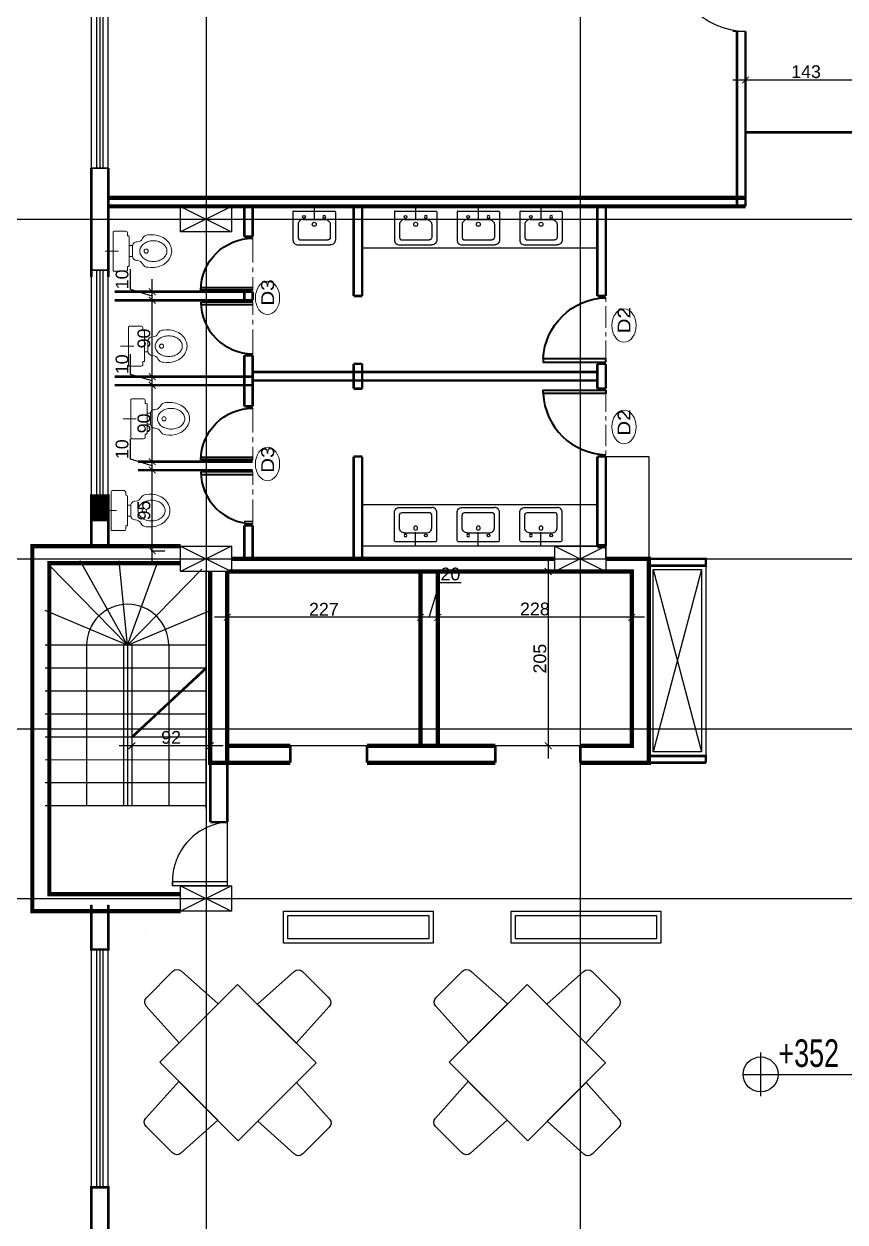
# Model space of a CAD drawing. Extents: x 250879 to 348495, y -51522 to -9360.
# Drawn here: x 311917 to 312884, y -42553 to -41142 of the extents above; entities that cross this region are included whole.
import ezdxf

# ---------------------------------------------------------------- set-up
doc = ezdxf.new("R2010")
doc.units = 0
doc.linetypes.add('CENTER', pattern=[50.800000000000004, 31.75, -6.349999999999999, 6.349999999999999, -6.349999999999999])
doc.layers.get('0').update_dxf_attribs({"linetype": 'CONTINUOUS'})
doc.layers.get('DEFPOINTS').update_dxf_attribs({"color": 9, "linetype": 'CONTINUOUS'})
for name, color, linetype, lineweight in [('A-Axis', 1, 'CENTER', 9), ('A-Door', 5, 'CONTINUOUS', 15), ('A-text finishing', 6, 'CONTINUOUS', 13), ('FURN', 126, 'CONTINUOUS', 9), ('SECTION-ar', 131, 'CONTINUOUS', 40)]:
    doc.layers.add(name, color=color, linetype=linetype, lineweight=lineweight)
for name, color, linetype in [('AXIS', 1, 'CONTINUOUS'), ('COLUMN', 5, 'CONTINUOUS'), ('elevat', 4, 'CONTINUOUS'), ('FURNITURE', 4, 'CONTINUOUS'), ('HATCH', 8, 'CONTINUOUS'), ('TEXT', 3, 'CONTINUOUS'), ('WALL', 7, 'CONTINUOUS'), ('WALL1', 2, 'CONTINUOUS')]:
    doc.layers.add(name, color=color, linetype=linetype)
doc.styles.add('ARIAL', font='BOD_CR.TTF', dxfattribs={"width": 1.199999999999999})
doc.styles.get("Standard").update_dxf_attribs({"font": 'sanss___.ttf', "height": 15})
doc.dimstyles.new('STANDARD$0', dxfattribs={"dimscale": 0, "dimtxt": 12, "dimasz": 8, "dimexe": 15, "dimexo": 0.0625, "dimgap": 2, "dimtad": 1, "dimdec": 0, "dimzin": 0, "dimdsep": 46, "dimtxsty": 'Standard', "dimblk1": 'ARCHTICK', "dimblk2": 'ARCHTICK', "dimsah": 1, "dimcen": 0.09, "dimdle": 15, "dimclrd": 3, "dimclre": 3, "dimclrt": 3, "dimazin": 0, "dimtfac": 1, "dimtdec": 0, "dimtofl": 0, "dimtmove": 1, "dimatfit": 3, "dimldrblk": 'ARCHTICK', "dimfxl": 1.045499999999997, "dimfxlon": 1, "dimtolj": 1, "dimtzin": 0, "dimarcsym": 0})

# ---------------------------------------------------------------- blocks, each defined once
blk = doc.blocks.new('COLUMN')
at = {"layer": 'AXIS'}
for p, q in [((236924.6994773077, -9644.256519553426), (236984.6994773077, -9674.256519553426)), ((236984.6994773077, -9644.256519553426), (236924.6994773077, -9674.256519553426))]:
    blk.add_line(p, q, dxfattribs=at)
at = {"layer": 'COLUMN'}
blk.add_lwpolyline([(236924.6994773077, -9644.256519553426), (236984.6994773077, -9644.256519553426), (236984.6994773077, -9674.256519553426), (236924.6994773077, -9674.256519553426)], close=True, dxfattribs=at)
blk = doc.blocks.new('AXISG')
at = {"layer": 'AXIS'}
for p, q in [((305954.8837600994, -19949.16446858895), (305954.8837600994, -23524.12586554483)), ((306395.3606382518, -19949.16446858895), (306395.3606382518, -23531.69156735711)), ((305610.044087238, -21092.8329642961), (307936.9012656476, -21092.8329642961)), ((305595.8120795863, -21492.8329642961), (307936.9012656476, -21492.8329642961)), ((305587.5163161242, -21892.8329642961), (307936.9012656476, -21892.8329642961))]:
    blk.add_line(p, q, dxfattribs=at)
at = {"layer": 'WALL', "linetype": 'Continuous'}
for p in [(69000.18428279168, -11433.57644474268), (69000.18428279168, -11833.57644474268), (69440.66116094415, -11833.57644474268), (69000.18428279168, -12233.57644474268)]:
    blk.add_blockref('COLUMN', p, dxfattribs=at)
blk = doc.blocks.new('_ARCHTICK')
at = {"color": 0, "linetype": 'ByBlock', "const_width": 0.15}
blk.add_lwpolyline([(-0.5, -0.5), (0.5, 0.5)], dxfattribs=at)
blk = doc.blocks.new('*D1687')
at = {"layer": 'DEFPOINTS', "color": 0, "linetype": 'Continuous', "ltscale": 3, "transparency": 16777216}
for p in [(312524.2857643791, -41786.99816644875), (312534.3328346764, -41992.08045958171), (312551.3930123437, -41992.08045958171)]:
    blk.add_point(p, dxfattribs=at)
at = {"layer": 'WALL', "color": 3, "linetype": 'Continuous', "lineweight": -2, "ltscale": 3, "transparency": 16777216}
for p, q in [((312534.3328346764, -41771.99816644875), (312534.3328346764, -42007.08045958171)), ((312524.3482643791, -41786.99816644875), (312549.3328346764, -41786.99816644875)), ((312544.3328346764, -41992.08045958171), (312519.3328346764, -41992.08045958171))]:
    blk.add_line(p, q, dxfattribs=at)
at = {"layer": 'WALL', "color": 3, "linetype": 'Continuous', "lineweight": -2, "ltscale": 3, "transparency": 16777216, "xscale": 8, "yscale": 8, "zscale": 8}
for p, rotation in [((312534.3328346764, -41786.99816644875), 90), ((312534.3328346764, -41992.08045958171), 270)]:
    blk.add_blockref('_ARCHTICK', p, dxfattribs=dict(at, rotation=rotation))
at = {"layer": 'WALL', "color": 3, "linetype": 'Continuous', "ltscale": 3, "transparency": 16777216, "insert": (312524.6064972279, -41889.53931301518), "char_height": 15, "attachment_point": 5, "rotation": 90}
blk.add_mtext('\\A1;205', dxfattribs=at)
blk = doc.blocks.new('*D1688')
at = {"layer": 'DEFPOINTS', "color": 0, "linetype": 'Continuous', "transparency": 16777216}
for p in [(312404.5775987306, -41835.06325560746), (312404.5775987306, -41840.87750894817), (312632.7117991966, -41835.06325560746)]:
    blk.add_point(p, dxfattribs=at)
at = {"layer": 'WALL', "color": 3, "linetype": 'Continuous', "lineweight": -2, "transparency": 16777216}
for p, q in [((312647.7117991966, -41840.87750894817), (312389.5775987306, -41840.87750894817)), ((312404.5775987306, -41839.83200894817), (312404.5775987306, -41855.87750894817)), ((312632.7117991966, -41839.83200894817), (312632.7117991966, -41855.87750894817))]:
    blk.add_line(p, q, dxfattribs=at)
at = {"layer": 'WALL', "color": 3, "linetype": 'Continuous', "lineweight": -2, "transparency": 16777216, "xscale": 8, "yscale": 8, "zscale": 8, "rotation": 180}
blk.add_blockref('_ARCHTICK', (312404.5775987306, -41840.87750894817), dxfattribs=at)
at = {"layer": 'WALL', "color": 3, "linetype": 'Continuous', "lineweight": -2, "transparency": 16777216, "xscale": 8, "yscale": 8, "zscale": 8}
blk.add_blockref('_ARCHTICK', (312632.7117991966, -41840.87750894817), dxfattribs=at)
at = {"layer": 'WALL', "color": 3, "linetype": 'Continuous', "transparency": 16777216, "insert": (312518.6446989636, -41831.15117149961), "char_height": 15, "attachment_point": 5}
blk.add_mtext('\\A1;228', dxfattribs=at)
blk = doc.blocks.new('*D1689')
at = {"layer": 'DEFPOINTS', "color": 0, "linetype": 'Continuous', "transparency": 16777216}
for p in [(312384.084517496, -41840.87750894817), (312404.5775987306, -41835.06325560746), (312384.084517496, -41861.36270204206)]:
    blk.add_point(p, dxfattribs=at)
at = {"layer": 'WALL', "color": 3, "linetype": 'Continuous', "lineweight": -2, "transparency": 16777216}
for p, q in [((312394.3310581133, -41840.87750894817), (312406.684761817, -41799.69849660249)), ((312406.684761817, -41799.69849660249), (312431.8781774549, -41799.69849660249)), ((312384.084517496, -41841.92300894817), (312384.084517496, -41825.87750894817)), ((312419.5775987306, -41840.87750894817), (312369.084517496, -41840.87750894817)), ((312404.5775987306, -41839.83200894817), (312404.5775987306, -41855.87750894817))]:
    blk.add_line(p, q, dxfattribs=at)
at = {"layer": 'WALL', "color": 3, "linetype": 'Continuous', "lineweight": -2, "transparency": 16777216, "xscale": 8, "yscale": 8, "zscale": 8, "rotation": 180}
blk.add_blockref('_ARCHTICK', (312384.084517496, -41840.87750894817), dxfattribs=at)
at = {"layer": 'WALL', "color": 3, "linetype": 'Continuous', "lineweight": -2, "transparency": 16777216, "xscale": 8, "yscale": 8, "zscale": 8}
blk.add_blockref('_ARCHTICK', (312404.5775987306, -41840.87750894817), dxfattribs=at)
at = {"layer": 'WALL', "color": 3, "linetype": 'Continuous', "transparency": 16777216, "insert": (312419.2814696359, -41789.97215915393), "char_height": 15, "attachment_point": 5}
blk.add_mtext('\\A1;20', dxfattribs=at)
blk = doc.blocks.new('*D1690')
at = {"layer": 'DEFPOINTS', "color": 0, "linetype": 'Continuous', "transparency": 16777216}
for p in [(312156.6491085848, -41840.87750894817), (312156.6491085848, -41846.65548448552), (312384.084517496, -41861.36270204206)]:
    blk.add_point(p, dxfattribs=at)
at = {"layer": 'WALL', "color": 3, "linetype": 'Continuous', "lineweight": -2, "transparency": 16777216}
for p, q in [((312156.6491085848, -41841.92300894817), (312156.6491085848, -41825.87750894817)), ((312384.084517496, -41841.92300894817), (312384.084517496, -41825.87750894817)), ((312399.084517496, -41840.87750894817), (312141.6491085848, -41840.87750894817))]:
    blk.add_line(p, q, dxfattribs=at)
at = {"layer": 'WALL', "color": 3, "linetype": 'Continuous', "lineweight": -2, "transparency": 16777216, "xscale": 8, "yscale": 8, "zscale": 8, "rotation": 180}
blk.add_blockref('_ARCHTICK', (312156.6491085848, -41840.87750894817), dxfattribs=at)
at = {"layer": 'WALL', "color": 3, "linetype": 'Continuous', "lineweight": -2, "transparency": 16777216, "xscale": 8, "yscale": 8, "zscale": 8}
blk.add_blockref('_ARCHTICK', (312384.084517496, -41840.87750894817), dxfattribs=at)
at = {"layer": 'WALL', "color": 3, "linetype": 'Continuous', "transparency": 16777216, "insert": (312270.3668130404, -41831.37750894817), "char_height": 15, "attachment_point": 5}
blk.add_mtext('\\A1;227', dxfattribs=at)
blk = doc.blocks.new('*D1691')
at = {"layer": 'DEFPOINTS', "color": 0, "linetype": 'Continuous', "transparency": 16777216}
for p in [(312044.433547564, -41972.08045958171), (312044.433547564, -41992.08045958171), (312136.6491085848, -41992.08045958171)]:
    blk.add_point(p, dxfattribs=at)
at = {"layer": 'WALL', "color": 3, "linetype": 'Continuous', "lineweight": -2, "transparency": 16777216}
for p, q in [((312136.6491085848, -41992.08045958171), (312136.6491085848, -41977.08045958171)), ((312151.6491085848, -41992.08045958171), (312029.433547564, -41992.08045958171)), ((312044.433547564, -41991.03495958171), (312044.433547564, -42007.08045958171))]:
    blk.add_line(p, q, dxfattribs=at)
at = {"layer": 'WALL', "color": 3, "linetype": 'Continuous', "lineweight": -2, "transparency": 16777216, "xscale": 8, "yscale": 8, "zscale": 8, "rotation": 180}
blk.add_blockref('_ARCHTICK', (312044.433547564, -41992.08045958171), dxfattribs=at)
at = {"layer": 'WALL', "color": 3, "linetype": 'Continuous', "lineweight": -2, "transparency": 16777216, "xscale": 8, "yscale": 8, "zscale": 8}
blk.add_blockref('_ARCHTICK', (312136.6491085848, -41992.08045958171), dxfattribs=at)
at = {"layer": 'WALL', "color": 3, "linetype": 'Continuous', "transparency": 16777216, "insert": (312090.5413280744, -41982.35412213315), "char_height": 15, "attachment_point": 5}
blk.add_mtext('\\A1;92', dxfattribs=at)
blk = doc.blocks.new('*D1730')
at = {"layer": 'DEFPOINTS', "color": 0, "linetype": 'Continuous', "transparency": 16777216}
for p in [(312068.3409010737, -41667.54507525704), (312073.4506866178, -41667.54507525704), (312066.6223079566, -41762.54507525698)]:
    blk.add_point(p, dxfattribs=at)
at = {"layer": 'WALL', "color": 3, "linetype": 'Continuous', "lineweight": -2, "transparency": 16777216}
for p, q in [((312068.3409010737, -41777.54507525698), (312068.3409010737, -41652.54507525704)), ((312069.3864010737, -41667.54507525704), (312053.3409010737, -41667.54507525704)), ((312067.2954010736, -41762.54507525698), (312083.3409010737, -41762.54507525698))]:
    blk.add_line(p, q, dxfattribs=at)
at = {"layer": 'WALL', "color": 3, "linetype": 'Continuous', "lineweight": -2, "transparency": 16777216, "xscale": 8, "yscale": 8, "zscale": 8}
for p, rotation in [((312068.3409010737, -41667.54507525704), 90), ((312068.3409010737, -41762.54507525698), 270)]:
    blk.add_blockref('_ARCHTICK', p, dxfattribs=dict(at, rotation=rotation))
at = {"layer": 'WALL', "color": 3, "linetype": 'Continuous', "transparency": 16777216, "insert": (312058.6145636251, -41715.04507525696), "char_height": 15, "attachment_point": 5, "rotation": 90}
blk.add_mtext('\\A1;95', dxfattribs=at)
blk = doc.blocks.new('*D1731')
at = {"layer": 'DEFPOINTS', "color": 0, "linetype": 'Continuous', "transparency": 16777216}
for p in [(312068.3409010737, -41657.54507525704), (312105.4176286754, -41657.54507525704), (312073.4506866178, -41667.54507525704)]:
    blk.add_point(p, dxfattribs=at)
at = {"layer": 'WALL', "color": 3, "linetype": 'Continuous', "lineweight": -2, "transparency": 16777216}
for p, q in [((312042.6145636251, -41654.82717402247), (312042.6145636251, -41631.05351147104)), ((312068.3409010737, -41682.54507525704), (312068.3409010737, -41642.54507525704)), ((312068.3409010737, -41662.54507525704), (312042.6145636251, -41654.82717402247)), ((312069.3864010737, -41657.54507525704), (312053.3409010737, -41657.54507525704)), ((312069.3864010737, -41667.54507525704), (312053.3409010737, -41667.54507525704))]:
    blk.add_line(p, q, dxfattribs=at)
at = {"layer": 'WALL', "color": 3, "linetype": 'Continuous', "lineweight": -2, "transparency": 16777216, "xscale": 8, "yscale": 8, "zscale": 8}
for p, rotation in [((312068.3409010737, -41657.54507525704), 90), ((312068.3409010737, -41667.54507525704), 270)]:
    blk.add_blockref('_ARCHTICK', p, dxfattribs=dict(at, rotation=rotation))
at = {"layer": 'WALL', "color": 3, "linetype": 'Continuous', "transparency": 16777216, "insert": (312032.8882261765, -41642.9403427467), "char_height": 15, "attachment_point": 5, "rotation": 90}
blk.add_mtext('\\A1;10', dxfattribs=at)
blk = doc.blocks.new('*D1732')
at = {"layer": 'DEFPOINTS', "color": 0, "linetype": 'Continuous', "transparency": 16777216}
for p in [(312068.3409010737, -41567.54507525704), (312094.5017038727, -41567.54507525704), (312105.4176286754, -41657.54507525704)]:
    blk.add_point(p, dxfattribs=at)
at = {"layer": 'WALL', "color": 3, "linetype": 'Continuous', "lineweight": -2, "transparency": 16777216}
for p, q in [((312068.3409010737, -41672.54507525704), (312068.3409010737, -41552.54507525704)), ((312069.3864010737, -41567.54507525704), (312053.3409010737, -41567.54507525704)), ((312069.3864010737, -41657.54507525704), (312053.3409010737, -41657.54507525704))]:
    blk.add_line(p, q, dxfattribs=at)
at = {"layer": 'WALL', "color": 3, "linetype": 'Continuous', "lineweight": -2, "transparency": 16777216, "xscale": 8, "yscale": 8, "zscale": 8}
for p, rotation in [((312068.3409010737, -41567.54507525704), 90), ((312068.3409010737, -41657.54507525704), 270)]:
    blk.add_blockref('_ARCHTICK', p, dxfattribs=dict(at, rotation=rotation))
at = {"layer": 'WALL', "color": 3, "linetype": 'Continuous', "transparency": 16777216, "insert": (312058.6145636251, -41612.54507525699), "char_height": 15, "attachment_point": 5, "rotation": 90}
blk.add_mtext('\\A1;90', dxfattribs=at)
blk = doc.blocks.new('*D1733')
at = {"layer": 'DEFPOINTS', "color": 0, "linetype": 'Continuous', "transparency": 16777216}
for p in [(312068.3409010737, -41557.54507525704), (312098.7801146313, -41557.54507525704), (312094.5017038727, -41567.54507525704)]:
    blk.add_point(p, dxfattribs=at)
at = {"layer": 'WALL', "color": 3, "linetype": 'Continuous', "lineweight": -2, "transparency": 16777216}
for p, q in [((312042.6145636251, -41554.82717402247), (312042.6145636251, -41531.05351147104)), ((312068.3409010737, -41582.54507525704), (312068.3409010737, -41542.54507525704)), ((312068.3409010737, -41562.54507525704), (312042.6145636251, -41554.82717402247)), ((312069.3864010737, -41557.54507525704), (312053.3409010737, -41557.54507525704)), ((312069.3864010737, -41567.54507525704), (312053.3409010737, -41567.54507525704))]:
    blk.add_line(p, q, dxfattribs=at)
at = {"layer": 'WALL', "color": 3, "linetype": 'Continuous', "lineweight": -2, "transparency": 16777216, "xscale": 8, "yscale": 8, "zscale": 8}
for p, rotation in [((312068.3409010737, -41557.54507525704), 90), ((312068.3409010737, -41567.54507525704), 270)]:
    blk.add_blockref('_ARCHTICK', p, dxfattribs=dict(at, rotation=rotation))
at = {"layer": 'WALL', "color": 3, "linetype": 'Continuous', "transparency": 16777216, "insert": (312032.8882261765, -41542.9403427467), "char_height": 15, "attachment_point": 5, "rotation": 90}
blk.add_mtext('\\A1;10', dxfattribs=at)
blk = doc.blocks.new('*D1734')
at = {"layer": 'DEFPOINTS', "color": 0, "linetype": 'Continuous', "transparency": 16777216}
for p in [(312068.3409010737, -41467.54507525704), (312077.747432674, -41467.54507525704), (312098.7801146313, -41557.54507525704)]:
    blk.add_point(p, dxfattribs=at)
at = {"layer": 'WALL', "color": 3, "linetype": 'Continuous', "lineweight": -2, "transparency": 16777216}
for p, q in [((312068.3409010737, -41572.54507525704), (312068.3409010737, -41452.54507525704)), ((312069.3864010737, -41467.54507525704), (312053.3409010737, -41467.54507525704)), ((312069.3864010737, -41557.54507525704), (312053.3409010737, -41557.54507525704))]:
    blk.add_line(p, q, dxfattribs=at)
at = {"layer": 'WALL', "color": 3, "linetype": 'Continuous', "lineweight": -2, "transparency": 16777216, "xscale": 8, "yscale": 8, "zscale": 8}
for p, rotation in [((312068.3409010737, -41467.54507525704), 90), ((312068.3409010737, -41557.54507525704), 270)]:
    blk.add_blockref('_ARCHTICK', p, dxfattribs=dict(at, rotation=rotation))
at = {"layer": 'WALL', "color": 3, "linetype": 'Continuous', "transparency": 16777216, "insert": (312058.6145636251, -41512.54507525699), "char_height": 15, "attachment_point": 5, "rotation": 90}
blk.add_mtext('\\A1;90', dxfattribs=at)
blk = doc.blocks.new('*D1735')
at = {"layer": 'DEFPOINTS', "color": 0, "linetype": 'Continuous', "transparency": 16777216}
for p in [(312068.3409010737, -41457.54507525704), (312077.747432674, -41457.54507525704), (312077.747432674, -41467.54507525704)]:
    blk.add_point(p, dxfattribs=at)
at = {"layer": 'WALL', "color": 3, "linetype": 'Continuous', "lineweight": -2, "transparency": 16777216}
for p, q in [((312042.6145636251, -41454.82717402247), (312042.6145636251, -41431.05351147104)), ((312068.3409010737, -41482.54507525704), (312068.3409010737, -41442.54507525704)), ((312068.3409010737, -41462.54507525704), (312042.6145636251, -41454.82717402247)), ((312069.3864010737, -41457.54507525704), (312053.3409010737, -41457.54507525704)), ((312069.3864010737, -41467.54507525704), (312053.3409010737, -41467.54507525704))]:
    blk.add_line(p, q, dxfattribs=at)
at = {"layer": 'WALL', "color": 3, "linetype": 'Continuous', "lineweight": -2, "transparency": 16777216, "xscale": 8, "yscale": 8, "zscale": 8}
for p, rotation in [((312068.3409010737, -41457.54507525704), 90), ((312068.3409010737, -41467.54507525704), 270)]:
    blk.add_blockref('_ARCHTICK', p, dxfattribs=dict(at, rotation=rotation))
at = {"layer": 'WALL', "color": 3, "linetype": 'Continuous', "transparency": 16777216, "insert": (312032.8882261765, -41442.9403427467), "char_height": 15, "attachment_point": 5, "rotation": 90}
blk.add_mtext('\\A1;10', dxfattribs=at)
blk = doc.blocks.new('D70')
at = {"layer": 'A-Axis'}
blk.add_line((307725.0642755921, -30884.76289640172), (307725.0642755921, -30817.07946808813), dxfattribs=at)
at = {"layer": 'A-Door'}
for p, q in [((307725.0642755921, -30817.07946808813), (307725.0642755921, -30820.45102590095)), ((307792.7477039057, -30817.07946808813), (307792.7477039057, -30820.45102590095))]:
    blk.add_line(p, q, dxfattribs=at)
at = {"layer": 'SECTION-ar', "ltscale": 20}
for p, q in [((307725.0642755921, -30817.07946808813), (307792.7477039057, -30817.07946808813)), ((307792.7477039057, -30820.45102590095), (307725.0642755921, -30820.45102590096))]:
    blk.add_line(p, q, dxfattribs=at)
at = {"layer": 'SECTION-ar', "ltscale": 20, "extrusion": (0, 0, -1)}
blk.add_ellipse((307725.0642755921, -30817.07946808812), major_axis=(-47.85941113449373, 47.85941113449371), ratio=0.9999999999997696, start_param=2.356194490192229, end_param=3.926990816987356, dxfattribs=at)
blk = doc.blocks.new('D95')
at = {"layer": 'A-Axis'}
blk.add_line((307625.7115173889, -30976.98270190809), (307530.7115173889, -30976.98270190809), dxfattribs=at)
at = {"layer": 'SECTION-ar', "ltscale": 20}
blk.add_lwpolyline([(307625.7115173889, -30976.98270190753), (307620.7115173889, -30976.98270190753), (307620.7115173889, -30884.88270190753), (307625.7115173889, -30884.88270190753)], close=True, dxfattribs=at)
blk.add_arc((307625.6412258533, -30979.72394796856), 94.96927913289524, 92.97547258824744, 178.3459529752297, dxfattribs=at)
blk = doc.blocks.new('hg')
at = {"layer": 'elevat'}
for p, q in [((91202.31636477557, 75504.4290639425), (91202.31636477557, 75489.23745395713)), ((91177.35793847292, 75499.14039891952), (91177.35793847292, 75466.14039891952)), ((91226.27479107816, 75500.14039891952), (91178.35793847292, 75500.14039891952)), ((91215.27479107818, 75490.14039891952), (91189.35793847292, 75490.14039891952)), ((91227.27479107816, 75499.14039891952), (91227.27479107816, 75466.14039891952)), ((91183.35793847292, 75484.14039891952), (91183.35793847292, 75469.14039891952)), ((91221.27479107816, 75484.14039891952), (91221.27479107816, 75469.14039891952)), ((91221.27479107816, 75460.14039891952), (91183.35793847292, 75460.14039891952)), ((91218.27479107816, 75466.14039891952), (91186.35793847292, 75466.14039891952))]:
    blk.add_line(p, q, dxfattribs=at)
for centre, major_axis, ratio, start_param, end_param in [((91178.35793847292, 75499.14039891952), (0.7071067811882472, 0.7071067811882471), 0.9999999999951928, 0.7853981633998518, 2.35619449018994), ((91189.35793847292, 75484.14039891952), (-4.242640687130913, 4.242640687130915), 0.9999999999945176, -0.7853981634001896, 0.7853981634001892), ((91190.35793847292, 75493.14039891952), (-1.161119105061516, -1.161119105061516), 1, 3.141592653589793, 9.42477796076938), ((91183.35793847292, 75466.14039891952), (4.242640687123639, 4.242640687123639), 0.9999999999979474, 2.356194490191319, 3.926990816988267), ((91186.35793847292, 75469.14039891952), (2.121320343561819, 2.121320343561819), 0.9999999999979474, 2.356194490191319, 3.926990816988267)]:
    blk.add_ellipse(centre, major_axis=major_axis, ratio=ratio, start_param=start_param, end_param=end_param, dxfattribs=at)
at = {"layer": 'elevat', "extrusion": (0, 0, -1)}
for centre, major_axis, ratio, start_param, end_param in [((91214.27479107818, 75493.14039891952), (-1.161119105065153, -1.161119105065153), 0.9999999999968666, 4.712388980384689, 10.99557428756427), ((91215.27479107818, 75484.14039891952), (4.242640687134552, 4.242640687134553), 0.9999999999928023, -0.7853981634010471, 0.7853981634010472), ((91226.27479107816, 75499.14039891952), (-0.7071067811882472, 0.7071067811882471), 0.9999999999951928, 0.7853981633998518, 2.35619449018994), ((91202.27479107818, 75484.49005854902), (-1.650171845256409, -1.650171845256409), 0.9999999999911816, 4.712388980384689, 10.99557428756427), ((91218.27479107816, 75469.14039891952), (-2.121320343561819, 2.121320343561819), 0.9999999999979474, 2.356194490191319, 3.926990816988267), ((91221.27479107816, 75466.14039891952), (-4.242640687123639, 4.242640687123639), 0.9999999999979474, 2.356194490191319, 3.926990816988267)]:
    blk.add_ellipse(centre, major_axis=major_axis, ratio=ratio, start_param=start_param, end_param=end_param, dxfattribs=at)
blk = doc.blocks.new('TOILET')
for p, q in [((-0.2250000000000369, 0), (0.2250000000000369, 0)), ((1.42e-14, 0.0920005549881893), (-1.42e-14, -0.0627298281180799)), ((-0.2350000000000278, -0.0100000000000051), (-0.2349999999999994, -0.149999999999963)), ((0.2350000000000278, -0.0100000000000051), (0.2350000000000278, -0.1499999999999773)), ((-0.2149999999999892, -0.1699999999999591), (-0.1850000000000165, -0.1699999999999591)), ((-0.180000000000021, -0.1749999999999545), (-0.180000000000021, -0.17999999999995)), ((-0.1700000000000301, -0.1899999999999551), (0.1700000000000017, -0.1899999999999551)), ((-0.1099999999999994, -0.2799999999999585), (-0.1099999999999994, -0.2843671447610916)), ((-0.0649999999999551, -0.1899999999999551), (-0.0649999999999551, -0.230250628144617)), ((-0.0599999999999881, -0.2299999999999613), (0.0600000000000165, -0.2299999999999756)), ((0.0650000000000119, -0.1899999999999551), (0.0650000000000119, -0.2302506281446455)), ((0.1100000000000278, -0.2799999999999727), (0.1100000000000278, -0.2843671447648575)), ((0.1799999999999926, -0.1749999999999545), (0.1799999999999926, -0.17999999999995)), ((0.184999999999988, -0.1699999999999591), (0.2150000000000176, -0.1699999999999733)), ((-0.1899999999999835, -0.4108582511738206), (-0.1921942687095139, -0.4455287479287762)), ((0.1899999999999835, -0.4108582511738348), (0.1921942687095424, -0.4455287479287762))]:
    blk.add_line(p, q)
blk.add_lwpolyline([(1.42e-14, -0.3142484466677757, 0.124940132211905), (-0.0448875361360734, -0.3256428226940216, 0.1058033347124543), (-0.0862508156472046, -0.3610526170990624, 0.0866504525014975), (-0.1122687594558585, -0.4111386203364021, 0.0767072297481512), (-0.1219770732540013, -0.4740478801299162, 0.0767072297480998), (-0.1122687594558585, -0.5369571399234729, 0.08665045250132201), (-0.0862508156472046, -0.5870431431607699, 0.1058033347123541), (-0.0448875361360734, -0.622452937565825, 0.124940132211754), (1.42e-14, -0.6338473135920566, 0.1249401322118307), (0.0448875361360734, -0.622452937565825, 0.1058033347125261), (0.086250815647233, -0.5870431431607699, 0.0866504525015058), (0.1122687594559153, -0.5369571399233735, 0.0767072297479977), (0.1219770732540297, -0.4740478801299162, 0.0767072297478614), (0.1122687594559437, -0.41113862033653, 0.08665045250157301), (0.086250815647233, -0.3610526170990624, 0.1058033347126552), (0.0448875361361019, -0.32564282269405, 0.1249401322122071)], format="xyb", close=True)
for points in [[(-0.1921942687095139, -0.4455287479287762, 0.0132118733683078), (-0.1925767201674802, -0.4599999999999654, 0.0836533908698555), (-0.1774512425788117, -0.5497729966895833, 0.0910585749032859), (-0.1361723047290724, -0.622634559672875, 0.1039527655389793), (-0.0719155897296702, -0.6731840259616462, 0.1153588042675375), (1.42e-14, -0.6899999999999693, 0.1153588042676263)], [(1.42e-14, -0.6899999999999693, 0.1153588042676263), (0.0719155897296418, -0.6731840259616462, 0.1039527655391966), (0.1361723047291008, -0.622634559672875, 0.0910585749032859), (0.1774512425788401, -0.5497729966895833, 0.0836533908698555), (0.1925767201675086, -0.4599999999999654, 0.0132118733682955), (0.1921942687095424, -0.4455287479287762, 0.0910585749033702)]]:
    blk.add_lwpolyline(points, format="xyb")
blk.add_circle((1.42e-14, -0.3898931670839545), 0.0245844573011453)
for centre, radius, start, end in [((-0.2250000000000369, -0.0100000000000051), 0.01, 90, 180), ((0.2250000000000369, -0.0100000000000051), 0.01, 0, 90.00000000000178), ((-0.2149999999999892, -0.149999999999963), 0.02, 180.0000000000102, 269.9999999999981), ((-0.1850000000000165, -0.1749999999999545), 0.005, 0, 89.99999999999773), ((-0.1700000000000301, -0.17999999999995), 0.01, 180, 270), ((-0.0599999999999881, -0.2799999999999585), 0.05, 89.99999999999193, 180), ((0.0600000000000165, -0.2799999999999727), 0.05, 0, 89.99999999999646), ((0.1700000000000017, -0.17999999999995), 0.01, 269.9999999999981, 0), ((0.184999999999988, -0.1749999999999545), 0.005, 89.99999999998575, 180), ((0.2150000000000176, -0.1499999999999773), 0.02, 269.9999999999981, 0), ((-0.1199999999999903, -0.4108582511738206), 0.07, 115.3769335241, 180.0000000000035), ((-0.1799999999999926, -0.2843671447610916), 0.07, 295.3769335241037, 353.5887963686275), ((0.180000000000021, -0.2843671447648575), 0.07, 180, 244.6230664752254), ((0.1199999999999903, -0.4108582511738348), 0.07, 0, 64.62306647523387)]:
    blk.add_arc(centre, radius, start, end)
blk = doc.blocks.new('T')
at = {"layer": 'FURNITURE'}
for p, q in [((24.26008537464077, 40.2773500981275), (22.02245481364662, 0)), ((59.79252248664852, 45), (29.25238714070292, 45)), ((67.02245481364662, 0), (64.78482425265247, 40.2773500981275)), ((67.02245481364662, 0), (22.02245481364662, 0)), ((0, -22.5), (-40.2773500981275, -24.73763056099415)), ((0, -22.5), (0, -67.5)), ((90.71160120709101, -22.5), (130.9889513051603, -24.73763056099415)), ((90.71160120709101, -22.5), (90.71160120709101, -67.5)), ((-45, -29.7299323269981), (-45, -60.2700676729437)), ((135.711601207091, -29.7299323269981), (135.711601207091, -60.2700676729437)), ((-40.2773500981275, -65.26236943900585), (0, -67.5)), ((130.9889513051603, -65.26236943900585), (90.71160120709101, -67.5)), ((67.8558006035164, -90), (22.8558006035164, -90)), ((25.09343116451055, -130.2773500981275), (22.8558006035164, -90)), ((67.8558006035164, -90), (65.61817004252225, -130.2773500981275)), ((60.62586827651832, -135), (30.08573293057271, -135))]:
    blk.add_line(p, q, dxfattribs=at)
blk.add_lwpolyline([(90.71160120709101, -90), (0, -90), (0, 0), (90.71160120709101, 0)], close=True, dxfattribs=at)
for centre, start, end in [((29.25238714070292, 40), 90, 176.8201698792108), ((59.79252248664852, 40), 3.179830120789212, 90), ((-40.00000000005821, -29.7299323269981), 93.1798301207892, 180), ((130.711601207091, -29.7299323269981), 0, 86.82016987921078), ((-40.00000000005821, -60.2700676729437), 180, 266.8201698792108), ((130.711601207091, -60.2700676729437), 273.1798301207892, 0), ((30.08573293057271, -130), 183.1798301207892, 270), ((60.6258682764601, -130), 270, 356.8201698792108)]:
    blk.add_arc(centre, 5, start, end, dxfattribs=at)
at = {"layer": 'WALL'}
for p, q in [((-81.2861841992708, -65), (-81.2861841992708, -65)), ((124.2175085435156, -65), (124.2175085435156, -65))]:
    blk.add_line(p, q, dxfattribs=at)
blk = doc.blocks.new('*D1779')
at = {"layer": 'DEFPOINTS', "color": 0, "linetype": 'Continuous', "transparency": 16777216}
for p in [(312766.5598277787, -41208.23519766737), (312766.5598277787, -41208.23519766737), (312909.100981146, -41208.23519766735)]:
    blk.add_point(p, dxfattribs=at)
at = {"layer": 'WALL', "color": 3, "linetype": 'Continuous', "lineweight": -2, "transparency": 16777216}
for p, q in [((312766.5598277787, -41208.23519766737), (312766.5598277787, -41193.23519766737)), ((312924.100981146, -41208.23519766737), (312751.5598277787, -41208.23519766737)), ((312909.100981146, -41208.23519766737), (312909.100981146, -41223.23519766737))]:
    blk.add_line(p, q, dxfattribs=at)
at = {"layer": 'WALL', "color": 3, "linetype": 'Continuous', "lineweight": -2, "transparency": 16777216, "xscale": 8, "yscale": 8, "zscale": 8, "rotation": 180}
blk.add_blockref('_ARCHTICK', (312766.5598277787, -41208.23519766737), dxfattribs=at)
at = {"layer": 'WALL', "color": 3, "linetype": 'Continuous', "lineweight": -2, "transparency": 16777216, "xscale": 8, "yscale": 8, "zscale": 8}
blk.add_blockref('_ARCHTICK', (312909.100981146, -41208.23519766737), dxfattribs=at)
at = {"layer": 'WALL', "color": 3, "linetype": 'Continuous', "transparency": 16777216, "insert": (312837.8304044624, -41198.49857215297), "char_height": 15, "attachment_point": 5}
blk.add_mtext('\\A1;143', dxfattribs=at)

msp = doc.modelspace()

# ---------------------------------------------------------------- linework, layer by layer
at = {"layer": 'AXIS'}
for p, q in [((312131.6491085848, -39780.65993761762), (312131.6491085848, -43803.29106769748)), ((312572.1259867373, -39780.65993761762), (312572.1259867373, -43810.85676950975)), ((311860.3990443401, -41371.99816644875), (314113.666614133, -41371.99816644875)), ((311862.0952519087, -41771.99816644875), (314113.666614133, -41771.99816644875)), ((285747.1742897407, -41972.08045958171), (334477.2230026638, -41972.08045958171)), ((310644.6342295332, -41972.08045958171), (314696.3154383265, -41972.08045958171)), ((311807.5134337039, -42171.99816644875), (314113.666614133, -42171.99816644875))]:
    msp.add_line(p, q, dxfattribs=at)
at = {"layer": 'FURN', "extrusion": (0, 0, -1)}
for centre in [(312204.0420513155, -41464.72094688194), (312623.5265051164, -41497.26839854978)]:
    msp.add_ellipse(centre, major_axis=(-1.205418003969182e-15, -19.68596994347172), ratio=0.7243809066411835, dxfattribs=at)
at = {"layer": 'FURN'}
for centre in [(312623.5265051164, -41616.72793434784), (312204.0420513155, -41660.36920363214)]:
    msp.add_ellipse(centre, major_axis=(-1.205418003969182e-15, 19.68596994347172), ratio=0.7243809066411835, dxfattribs=at)
at = {"layer": 'FURNITURE'}
for p, q in [((312766.5598277782, -41150.95646109881), (312751.5598277783, -41150.95646109881)), ((312766.5598277781, -41150.95646109881), (312751.5598277783, -41150.95646109881)), ((312320.9843192629, -41992.08045958171), (312230.9843192629, -41992.08045958171)), ((312572.1259867373, -41992.08045958171), (312472.1259867373, -41992.08045958171))]:
    msp.add_line(p, q, dxfattribs=at)
at = {"layer": 'FURNITURE', "ltscale": 3}
for p, q in [((311947.2179865433, -41779.49816644898), (312039.433547564, -41873.85806941486)), ((312039.433547564, -41873.85806941486), (311983.508796963, -41774.49816644898)), ((312039.433547564, -41873.85806941486), (312029.433547564, -41774.49816644898)), ((312039.433547564, -41873.85806941486), (312075.358298165, -41774.49816644898)), ((312126.6491085848, -41784.11389726451), (312039.433547564, -41873.85806941486)), ((312039.433547564, -41873.85806941486), (311942.2179865433, -41833.02764363554)), ((312039.433547564, -41873.85806941486), (312136.6491085848, -41833.02764363554)), ((312131.6491085848, -41873.85806941486), (311942.2179865433, -41873.85806941486)), ((312034.433547564, -41873.85806941486), (312034.433547564, -42062.85806941488)), ((312039.433547564, -41873.85806941486), (312039.4335475641, -42062.85806941488)), ((312044.433547564, -41873.85806941486), (312044.433547564, -42062.85806941488)), ((312131.6491085848, -41900.85806941486), (311942.2179865433, -41900.85806941486)), ((312131.6491085848, -41927.85806941488), (311942.2179865433, -41927.85806941488)), ((312131.6491085848, -41955.09556379416), (311942.2179865433, -41954.85806941488)), ((312131.6491085848, -41982.09556379416), (311942.2179865433, -41981.85806941488)), ((312131.6491085848, -42009.09556379416), (311942.2179865433, -42008.85806941488)), ((312131.6491085848, -42035.85806941488), (311942.2179865433, -42035.85806941488)), ((312131.6491085848, -42062.85806941488), (311942.2179865433, -42062.85806941488)), ((312156.6491085847, -42082.0804595817), (312156.6491085847, -42156.99816644875))]:
    msp.add_line(p, q, dxfattribs=at)
for points in [[(312016.6491085855, -41031.9981664473), (311996.6491085855, -41031.99816644727), (311996.649108585, -41311.99816644727), (312016.649108585, -41311.9981664473)], [(312002.8201681859, -41311.99816644727), (312010.4780489842, -41311.99816644729), (312010.4780489847, -41031.99816644729), (312002.8201681863, -41031.99816644727)], [(312592.1259867373, -41356.99816644876), (312315.4806990816, -41356.99816644876), (312315.4806990816, -41405.93573491551), (312592.1259867373, -41405.93573491551)], [(312016.6491085848, -41431.9981664473), (311996.6491085848, -41431.99816644727), (311996.6491085843, -41711.99816644727), (312016.6491085843, -41711.9981664473)], [(312002.8201681852, -41711.99816644727), (312010.4780489835, -41711.99816644729), (312010.478048984, -41431.99816644729), (312002.8201681856, -41431.99816644727)], [(312592.1259867373, -41756.99816644886), (312315.4806990816, -41756.99816644886), (312315.4806990816, -41708.0605979821), (312592.1259867373, -41708.0605979821)], [(312222.9649658894, -42224.37291379898), (312222.9649658894, -42186.99816644875), (312399.0223581641, -42186.99816644875), (312399.0223581641, -42224.37291379898)], [(312227.9649658894, -42219.37291379898), (312227.9649658894, -42191.99816644875), (312394.0223581641, -42191.99816644875), (312394.0223581641, -42219.37291379898)], [(312490.7346340615, -42224.37291379898), (312490.7346340615, -42186.99816644875), (312666.7920263362, -42186.99816644875), (312666.7920263362, -42224.37291379898)], [(312495.7346340615, -42219.37291379898), (312495.7346340615, -42191.99816644875), (312661.7920263362, -42191.99816644875), (312661.7920263362, -42219.37291379898)], [(312016.6491085851, -42231.99816644838), (311996.6491085851, -42231.99816644837), (311996.649108585, -42511.99816644837), (312016.649108585, -42511.99816644838)], [(312002.8201681858, -42511.99816644838), (312010.4780489841, -42511.99816644838), (312010.4780489843, -42231.99816644838), (312002.8201681859, -42231.99816644838)]]:
    msp.add_lwpolyline(points, close=True, dxfattribs=at)
at = {"layer": 'FURNITURE'}
for points in [[(312719.8856242868, -42004.08045958171), (312652.7117991966, -42004.08045958171), (312652.7117991966, -41779.49816644875), (312719.8856242868, -41779.49816644875)], [(312714.8856242868, -41999.08045958171), (312657.7117991966, -41999.08045958171), (312657.7117991966, -41784.49816644875), (312714.8856242868, -41784.49816644875)]]:
    msp.add_lwpolyline(points, close=True, dxfattribs=at)
at = {"layer": 'FURNITURE', "linetype": 'Continuous', "flags": 128}
msp.add_lwpolyline([(312156.6491085848, -42156.99816644872), (312092.3437915142, -42156.99816644872), (312092.3437915142, -42151.99816644872), (312156.6491085848, -42151.99816644872), (312156.6491085848, -42156.99816644872)], dxfattribs=at)
at = {"layer": 'FURNITURE'}
msp.add_arc((312770.0406959268, -41055.41489156181), 95.6049577828679, 183.322909330749, 267.9134644509323, dxfattribs=at)
at = {"layer": 'FURNITURE', "linetype": 'Continuous'}
msp.add_arc((312161.8140730681, -42151.57074698308), 69.6819696998372, 94.25077415069514, 184.467203097434, dxfattribs=at)
at = {"layer": 'HATCH', "linetype": 'ByBlock', "ltscale": 3}
msp.add_line((312155.9217881683, -42171.99816644875), (312573.9217881683, -42171.99816644875), dxfattribs=at)
at = {"layer": 'WALL', "ltscale": 3}
for p, q in [((312766.5598277784, -41150.95646109881), (312751.5598277783, -41150.95646109881)), ((312041.6491085847, -41756.99816644875), (312131.6491085848, -41756.99816644875)), ((312041.6491085847, -41756.99816644875), (312131.6491085848, -41756.99816644875)), ((312161.6491085848, -41771.99816644875), (312542.1259867373, -41771.99816644875)), ((312161.6491085848, -41771.99816644875), (312542.1259867373, -41771.99816644875))]:
    msp.add_line(p, q, dxfattribs=at)
at = {"layer": 'WALL', "linetype": 'Continuous'}
for p, q in [((312766.5598277782, -41150.95646109881), (312751.5598277783, -41150.95646109881)), ((312766.5598277781, -41150.95646109881), (312751.5598277783, -41150.95646109881)), ((312176.6223079567, -41467.54507525704), (312186.6223079567, -41467.54507525704)), ((312592.1259867379, -41542.46545010935), (312602.1259867379, -41542.46545010935)), ((312602.1259867373, -41551.99816644881), (312602.1259867373, -41561.99816644881)), ((312176.6223079567, -41727.54507525704), (312186.6223079567, -41727.54507525704)), ((312714.8856242868, -41784.49816644875), (312657.7117991966, -41999.08045958171)), ((312657.7117991966, -41784.49816644875), (312714.8856242868, -41999.08045958171)), ((311991.1434908028, -41873.85806941486), (311991.1434908028, -42062.85806941488)), ((312087.7236043252, -41873.85806941486), (312087.7236043252, -42062.85806941488)), ((312784.3706690727, -42353.38124001282), (312784.3706690727, -42404.7857839454)), ((312763.843926828, -42379.08351197911), (312909.7923614304, -42379.08351197911))]:
    msp.add_line(p, q, dxfattribs=at)
at = {"layer": 'WALL', "linetype": 'Continuous', "ltscale": 3}
for p, q in [((312592.1259867373, -41356.99816644876), (312592.1259867373, -41356.99816644873)), ((312602.1259867373, -41356.99816644876), (312602.1259867373, -41356.99816644873)), ((312592.1259867373, -41756.99816644886), (312592.1259867373, -41756.99816644889)), ((312602.1259867373, -41756.99816644886), (312602.1259867373, -41756.99816644889))]:
    msp.add_line(p, q, dxfattribs=at)
at = {"layer": 'WALL', "linetype": 'Continuous', "const_width": 3}
for points in [[(312756.5598277787, -41150.95646109881), (312756.5598277788, -41356.99816644853)], [(312766.5598277787, -41150.95646109881), (312766.5598277788, -41356.99816644852)], [(312909.100981146, -41269.69339333459), (312766.5598277788, -41269.69339333463)], [(311996.6491085849, -41371.99816644727), (311996.649108585, -41311.99816644727), (312016.649108585, -41311.9981664473), (312016.6491085849, -41371.9981664473), (312016.6491085848, -41431.9981664473), (311996.6491085848, -41431.99816644727), (311996.6491085849, -41371.99816644727)], [(312176.6223079567, -41356.99816644875), (312176.6223079567, -41392.54507525698)], [(312186.6223079567, -41356.99816644875), (312186.6223079567, -41392.54507525698)], [(312305.4806990816, -41462.46545010941), (312305.4806990816, -41356.99816644875)], [(312315.4806990816, -41462.46545010941), (312315.4806990816, -41356.99816644875)], [(312592.1259867373, -41356.99816644876), (312592.1259867373, -41462.46545010941)], [(312602.1259867373, -41356.99816644876), (312602.1259867373, -41462.46545010941)], [(312176.6223079567, -41392.54507525698), (312186.6223079567, -41392.54507525698)], [(312024.2129493941, -41457.54507525704), (312186.6223079567, -41457.54507525704)], [(312176.6223079567, -41457.54507525704), (312176.6223079567, -41467.54507525704)], [(312176.6223079567, -41457.54507525704), (312186.6223079567, -41457.54507525704)], [(312186.6223079567, -41457.54507525704), (312186.6223079567, -41467.54507525704)], [(312315.4806990816, -41462.46545010941), (312305.4806990816, -41462.46545010941)], [(312602.1259867373, -41462.46545010941), (312592.1259867373, -41462.46545010941)], [(312024.2129493941, -41467.54507525704), (312186.6223079567, -41467.54507525704)], [(312176.6223079567, -41467.54507525704), (312186.6223079567, -41467.54507525704)], [(312176.6223079567, -41532.5450752571), (312176.6223079567, -41567.54507525704)], [(312176.6223079567, -41532.5450752571), (312186.6223079567, -41532.5450752571)], [(312186.6223079567, -41532.5450752571), (312186.6223079567, -41567.54507525704)], [(312305.4806990816, -41542.46545010941), (312305.4806990816, -41571.5308827882)], [(312315.4806990816, -41542.46545010941), (312305.4806990816, -41542.46545010941)], [(312315.4806990816, -41542.46545010941), (312315.4806990816, -41571.5308827882)], [(312592.1259867373, -41542.46545010941), (312592.1259867373, -41571.5308827882)], [(312602.1259867373, -41542.46545010941), (312592.1259867373, -41542.46545010941)], [(312602.1259867373, -41542.46545010941), (312602.1259867373, -41571.5308827882)], [(312024.2129493941, -41557.54507525704), (312186.6223079567, -41557.54507525704)], [(312024.2129493941, -41557.54507525704), (312186.6223079567, -41557.54507525704)], [(312176.6223079567, -41592.54507525698), (312176.6223079567, -41557.54507525704)], [(312186.6223079567, -41551.99816644881), (312592.1259867373, -41551.99816644881)], [(312186.6223079567, -41592.54507525698), (312186.6223079567, -41557.54507525704)], [(312024.2129493941, -41567.54507525704), (312186.6223079567, -41567.54507525704)], [(312024.2129493941, -41567.54507525704), (312186.6223079567, -41567.54507525704)], [(312186.6223079567, -41561.99816644881), (312592.1259867373, -41561.99816644881)], [(312315.4806990816, -41571.5308827882), (312305.4806990816, -41571.5308827882)], [(312602.1259867373, -41571.5308827882), (312592.1259867373, -41571.5308827882)], [(312176.6223079567, -41592.54507525698), (312186.6223079567, -41592.54507525698)], [(312051.6491085846, -41657.54507525704), (312186.6223079567, -41657.54507525704)], [(312176.6223079567, -41657.54507525704), (312186.6223079567, -41657.54507525704)], [(312305.4806990816, -41651.5308827882), (312305.4806990816, -41771.99816644875)], [(312305.4806990816, -41651.5308827882), (312305.4806990816, -41756.99816644887)], [(312315.4806990816, -41651.5308827882), (312305.4806990816, -41651.5308827882)], [(312315.4806990816, -41651.5308827882), (312315.4806990816, -41771.99816644875)], [(312315.4806990816, -41651.5308827882), (312315.4806990816, -41756.99816644887)], [(312592.1259867373, -41756.99816644886), (312592.1259867373, -41651.5308827882)], [(312602.1259867373, -41651.5308827882), (312592.1259867373, -41651.5308827882)], [(312602.1259867373, -41756.99816644886), (312602.1259867373, -41651.5308827882)], [(312051.6491085846, -41667.54507525704), (312186.6223079567, -41667.54507525704)], [(312176.6223079567, -41667.54507525704), (312186.6223079567, -41667.54507525704)], [(312176.6223079567, -41667.54507525704), (312186.6223079567, -41667.54507525704)], [(311996.6491085842, -41756.99816644875), (311996.6491085843, -41711.99816644727), (312016.6491085843, -41711.9981664473), (312016.6491085842, -41756.99816644875)], [(312176.6223079567, -41771.99816644875), (312176.6223079567, -41732.5450752571)], [(312176.6223079567, -41732.5450752571), (312186.6223079567, -41732.5450752571)], [(312176.6223079567, -41732.5450752571), (312186.6223079567, -41732.5450752571)], [(312186.6223079567, -41771.99816644875), (312186.6223079567, -41732.5450752571)], [(312652.7117991966, -41779.99816644875), (312719.8856242868, -41779.99816644875), (312719.8856242868, -41771.99816644875), (312652.7117991966, -41771.99816644875)], [(312131.6491085848, -41900.85806941486), (312044.433547564, -41981.98532158614)], [(312230.9843192629, -41992.08045958171), (312230.9843192629, -42012.08045958171)], [(312320.9843192629, -41992.08045958171), (312320.9843192629, -42012.08045958171)], [(312472.1259867373, -41992.08045958171), (312472.1259867373, -42012.08045958171)], [(312572.1259867373, -41992.08045958171), (312572.1259867373, -42012.08045958171)], [(312136.6491085848, -42012.08045958171), (312136.6491085848, -42082.08045958175)], [(312156.6491085848, -42012.08045958171), (312156.6491085848, -42082.08045958175)], [(312652.7117991966, -42012.08045958171), (312719.8856242868, -42012.08045958171)], [(312156.6491085833, -42082.08045958175), (312136.6491085848, -42082.08045958175)], [(312016.6491085851, -42179.49816644875), (312016.6491085851, -42231.99816644838), (311996.6491085851, -42231.99816644837), (311996.6491085851, -42179.49816644875)], [(311996.6491085849, -42571.99816644837), (311996.649108585, -42511.99816644837), (312016.649108585, -42511.99816644838), (312016.6491085849, -42571.99816644838), (312016.6491085849, -42631.99816644838), (311996.6491085849, -42631.99816644837), (311996.6491085849, -42571.99816644837)]]:
    msp.add_lwpolyline(points, dxfattribs=at)
at = {"layer": 'WALL', "linetype": 'Continuous'}
for points in [[(312016.649108585, -41311.9981664473), (311996.649108585, -41311.99816644727), (311996.6491085848, -41431.99816644727), (312016.6491085848, -41431.9981664473)], [(312305.4806990816, -41542.46545010941), (312315.4806990816, -41542.46545010941), (312315.4806990816, -41571.5308827882), (312305.4806990816, -41571.5308827882)], [(312602.1259867373, -41651.5308827882), (312652.7117991966, -41651.5308827882), (312652.7117991966, -41771.99816644875), (312602.1259867373, -41771.99816644875)], [(312016.649108585, -42511.99816644838), (311996.649108585, -42511.99816644837), (311996.6491085849, -42631.99816644837), (312016.6491085849, -42631.99816644838)]]:
    msp.add_lwpolyline(points, close=True, dxfattribs=at)
at = {"layer": 'WALL', "linetype": 'Continuous', "ltscale": 3, "const_width": 5}
for points in [[(312156.6491085848, -41346.99816644913), (312016.6491085847, -41346.99816644913), (312766.5598277788, -41346.9981664489)], [(312156.6491085848, -41356.99816644875), (312016.6491085847, -41356.99816644875), (312766.5598277788, -41356.99816644852)], [(312156.6491085848, -41356.99816644875), (312607.1259867373, -41356.99816644875), (312607.1259867373, -41356.99816644875)], [(312606.7968142052, -41356.99816644875), (312373.5686274705, -41356.99816644884)], [(312602.1259867373, -41356.99816644876), (312592.1259867373, -41356.99816644876)], [(312101.6491085848, -41756.99816644875), (311927.2179865433, -41756.99816644875), (311927.2179865433, -42186.99816644869), (312101.6491085849, -42186.99816644869)], [(312602.1259867373, -41756.99816644886), (312592.1259867373, -41756.99816644886)], [(312161.6491085848, -41771.99816644875), (312542.1259867373, -41771.99816644875)], [(312161.6491085848, -41771.99816644875), (312542.1259867373, -41771.99816644875)], [(312602.1259867373, -41771.99816644875), (312652.7117991966, -41771.99816644875), (312652.7117991966, -42012.08045958171), (312572.1259867373, -42012.08045958171)], [(312101.6491085848, -41776.99816644875), (311947.2179865433, -41776.99816644875), (311947.2179865433, -42166.99816644869), (312101.6491085849, -42166.99816644869)], [(312230.9843192629, -42012.08045958171), (312136.6491085848, -42012.08045958171), (312136.6491085848, -41786.99816644875)], [(312156.6491085848, -41786.99816644875), (312156.6491085848, -42012.08045958171)], [(312156.6491085848, -41786.99816644875), (312632.7117991966, -41786.99816644875), (312632.7117991966, -41992.08045958171), (312572.1259867373, -41992.08045958171)], [(312230.9843192629, -41992.08045958171), (312156.6491085848, -41992.08045958171), (312156.6491085848, -41786.99816644875)], [(312384.084517496, -41786.99816644875), (312384.084517496, -41992.08045958171)], [(312404.4911955079, -41786.99816644875), (312404.4911955079, -41992.08045958171)], [(312472.1259867373, -41992.08045958171), (312320.9843192629, -41992.08045958171)], [(312472.1259867373, -42012.08045958171), (312320.9843192629, -42012.08045958171)]]:
    msp.add_lwpolyline(points, dxfattribs=at)
at = {"layer": 'WALL', "linetype": 'Continuous'}
for points in [[(312016.6491085843, -41756.99816644875), (312016.6491085843, -41711.9981664473), (311996.6491085843, -41711.99816644727), (311996.6491085843, -41756.99816644875)], [(311996.6491085851, -42179.49816644875), (311996.6491085851, -42231.99816644837), (312016.6491085851, -42231.99816644838), (312016.6491085851, -42179.49816644875)]]:
    msp.add_lwpolyline(points, dxfattribs=at)
at = {"layer": 'WALL', "color": 6, "linetype": 'Continuous', "const_width": 3}
for points in [[(312711.8856242868, -41779.99816644875), (312652.7117991966, -41779.99816644875)], [(312719.8856242868, -42012.08045958171), (312719.8856242868, -42004.08045958171), (312652.7117991966, -42004.08045958171)], [(312711.8856242868, -42012.08045958171), (312652.7117991966, -42012.08045958171)]]:
    msp.add_lwpolyline(points, dxfattribs=at)
at = {"layer": 'WALL', "linetype": 'Continuous', "ltscale": 3}
for points in [[(312131.6491085848, -42065.87898159402), (312131.6491085848, -41786.99816644875)], [(312136.6491085848, -42065.87898159402), (312136.6491085848, -41786.99816644875)]]:
    msp.add_lwpolyline(points, dxfattribs=at)
at = {"layer": 'WALL', "linetype": 'Continuous'}
msp.add_circle((312784.3706690727, -42379.08351197911), 20.52674224466318, dxfattribs=at)
msp.add_arc((312039.433547564, -41873.85806941486), 48.29005676117959, 0, 180, dxfattribs=at)
at = {"layer": 'WALL1'}
for p, q in [((312006.6491085855, -41031.99816644729), (312006.649108585, -41311.99816644729)), ((312006.6491085848, -41431.99816644729), (312006.6491085843, -41711.99816644729)), ((312006.6491085851, -42231.99816644838), (312006.649108585, -42511.99816644838))]:
    msp.add_line(p, q, dxfattribs=at)

# ---------------------------------------------------------------- block references
at = {"layer": 'FURN', "xscale": -1}
for p in [(403461.2286645671, -116862.6013913067), (403580.6443632101, -116862.6013913067), (403728.168073271, -116862.6013913067)]:
    msp.add_blockref('hg', p, dxfattribs=at)
at = {"layer": 'FURN', "xscale": -100, "yscale": 100, "zscale": 100, "rotation": 90}
for p in [(312022.253915663, -41409.69893053869), (312040.3566170431, -41521.60026603945), (312043.2190189514, -41607.08286322976), (312020.162120125, -41715.2086925703)]:
    msp.add_blockref('TOILET', p, dxfattribs=at)
at = {"layer": 'FURN', "rotation": 180}
for p in [(403580.6443632101, 33748.60505840908), (403728.168073271, 33748.60505840908)]:
    msp.add_blockref('hg', p, dxfattribs=at)
at = {"layer": 'FURNITURE', "ltscale": 3, "xscale": -1}
msp.add_blockref('hg', (403654.4062182406, -116862.6013913067), dxfattribs=at)
at = {"layer": 'FURNITURE', "ltscale": 3, "rotation": 180}
msp.add_blockref('hg', (403654.4062182406, 33748.60505840908), dxfattribs=at)
at = {"layer": 'WALL', "linetype": 'Continuous'}
for name, p in [('AXISG', (6176.765348485438, -20279.16520215265)), ('COLUMN', (75176.94963127712, -32112.74164689532)), ('COLUMN', (75617.42650942958, -32112.74164689532)), ('COLUMN', (75176.94963127724, -32512.74164689532))]:
    msp.add_blockref(name, p, dxfattribs=at)
for name, p, xscale, yscale, zscale, rotation in [('D70', (589139.1801559897, -69190.84582030437), 0.9000000000014552, 0.9000000000014552, 0.9000000000014552, 180), ('D95', (287820.5398252113, 204560.0467506546), -0.8000000000001819, 0.8000000000001819, 0.8, 90), ('D95', (287820.5398252113, -287674.0430835522), 0.8000000000029104, 0.8000000000029104, 0.8000000000029104, 90), ('D70', (589139.1801559897, -69390.84582030437), 0.9000000000014552, 0.9000000000014552, 0.9000000000014552, 180)]:
    msp.add_blockref(name, p, dxfattribs=dict(at, xscale=xscale, yscale=yscale, zscale=zscale, rotation=rotation))
at = {"layer": 'WALL', "linetype": 'Continuous', "xscale": -0.9000000000014552, "yscale": 0.9000000000014552, "zscale": 0.9}
for p in [(589139.1801559897, -13734.24433020971), (589139.1801559897, -13934.24433020971)]:
    msp.add_blockref('D70', p, dxfattribs=at)
at = {"layer": 'WALL1', "xscale": -1.440000000011358, "yscale": 1.440000000002328, "zscale": 1.44, "rotation": 134.9999999999999}
for p in [(312077.1650181996, -42364.85523928659), (312417.846795733, -42364.85523928659)]:
    msp.add_blockref('T', p, dxfattribs=at)

# ---------------------------------------------------------------- texts
at = {"layer": 'A-text finishing', "style": 'ARIAL', "width": 1.199999999999999}
for s, p in [('D3', (312211.720332226, -41473.95187394119)), ('D2', (312631.2047860269, -41506.55426580589)), ('D2', (312631.2047860269, -41627.08318745509)), ('D3', (312211.720332226, -41670.72445673942))]:
    msp.add_text(s, height=15.12, rotation=90, dxfattribs=at).set_placement(p)
at = {"layer": 'TEXT', "width": 0.7}
msp.add_text('+352', height=32.39999999999509, rotation=0.1269454544948088, dxfattribs=at).set_placement((312805.3123163845, -42370.34654664955))

# ---------------------------------------------------------------- dimensions: what is measured, and where the dimension line sits
at = {"layer": 'WALL', "linetype": 'Continuous'}
for base, p1, p2, picture, middle in [((312766.5598277787, -41208.23519766737), (312909.100981146, -41208.23519766735), (312766.5598277787, -41208.23519766737), '*D1779', (312837.8304044624, -41198.49857215297)), ((312384.084517496, -41840.87750894817), (312404.5775987306, -41835.06325560746), (312384.084517496, -41861.36270204206), '*D1689', (312408.684761817, -41789.97215915393)), ((312156.6491085848, -41840.87750894817), (312384.084517496, -41861.36270204206), (312156.6491085848, -41846.65548448552), '*D1690', (312270.3668130404, -41831.37750894817)), ((312404.5775987306, -41840.87750894817), (312632.7117991966, -41835.06325560746), (312404.5775987306, -41835.06325560746), '*D1688', (312518.6446989636, -41831.15117149961)), ((312044.433547564, -41992.08045958171), (312136.6491085848, -41992.08045958171), (312044.433547564, -41972.08045958171), '*D1691', (312090.5413280744, -41982.35412213315))]:
    dim = msp.add_linear_dim(base=base, p1=p1, p2=p2, dimstyle='STANDARD$0', override={"dimscale": 1}, dxfattribs=at)
    dim.commit()
    dim.dimension.update_dxf_attribs({"geometry": picture, "text_midpoint": middle})
for base, p1, p2, picture, middle in [((312068.3409010737, -41457.54507525704), (312077.747432674, -41467.54507525704), (312077.747432674, -41457.54507525704), '*D1735', (312032.8882261765, -41452.82717402242)), ((312068.3409010737, -41467.54507525704), (312098.7801146313, -41557.54507525704), (312077.747432674, -41467.54507525704), '*D1734', (312058.6145636251, -41512.54507525699)), ((312068.3409010737, -41557.54507525704), (312094.5017038727, -41567.54507525704), (312098.7801146313, -41557.54507525704), '*D1733', (312032.8882261765, -41552.82717402242)), ((312068.3409010737, -41567.54507525704), (312105.4176286754, -41657.54507525704), (312094.5017038727, -41567.54507525704), '*D1732', (312058.6145636251, -41612.54507525699)), ((312068.3409010737, -41657.54507525704), (312073.4506866178, -41667.54507525704), (312105.4176286754, -41657.54507525704), '*D1731', (312032.8882261765, -41652.82717402242)), ((312068.3409010737, -41667.54507525704), (312066.6223079566, -41762.54507525698), (312073.4506866178, -41667.54507525704), '*D1730', (312058.6145636251, -41715.04507525696))]:
    dim = msp.add_linear_dim(base=base, p1=p1, p2=p2, angle=90, dimstyle='STANDARD$0', override={"dimscale": 1}, dxfattribs=at)
    dim.commit()
    dim.dimension.update_dxf_attribs({"geometry": picture, "text_midpoint": middle})
at = {"layer": 'WALL', "linetype": 'Continuous', "ltscale": 3}
dim = msp.add_linear_dim(base=(312534.3328346764, -41992.08045958171), p1=(312524.2857643791, -41786.99816644875), p2=(312551.3930123437, -41992.08045958171), angle=90, dimstyle='STANDARD$0', override={"dimscale": 1, "dimfxl": 10}, dxfattribs=at)
dim.commit()
dim.dimension.update_dxf_attribs({"geometry": '*D1687', "text_midpoint": (312524.6064972279, -41889.53931301518)})

doc.saveas('drawing.dxf')
